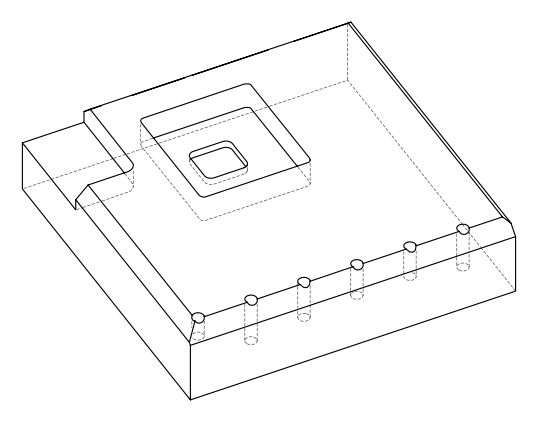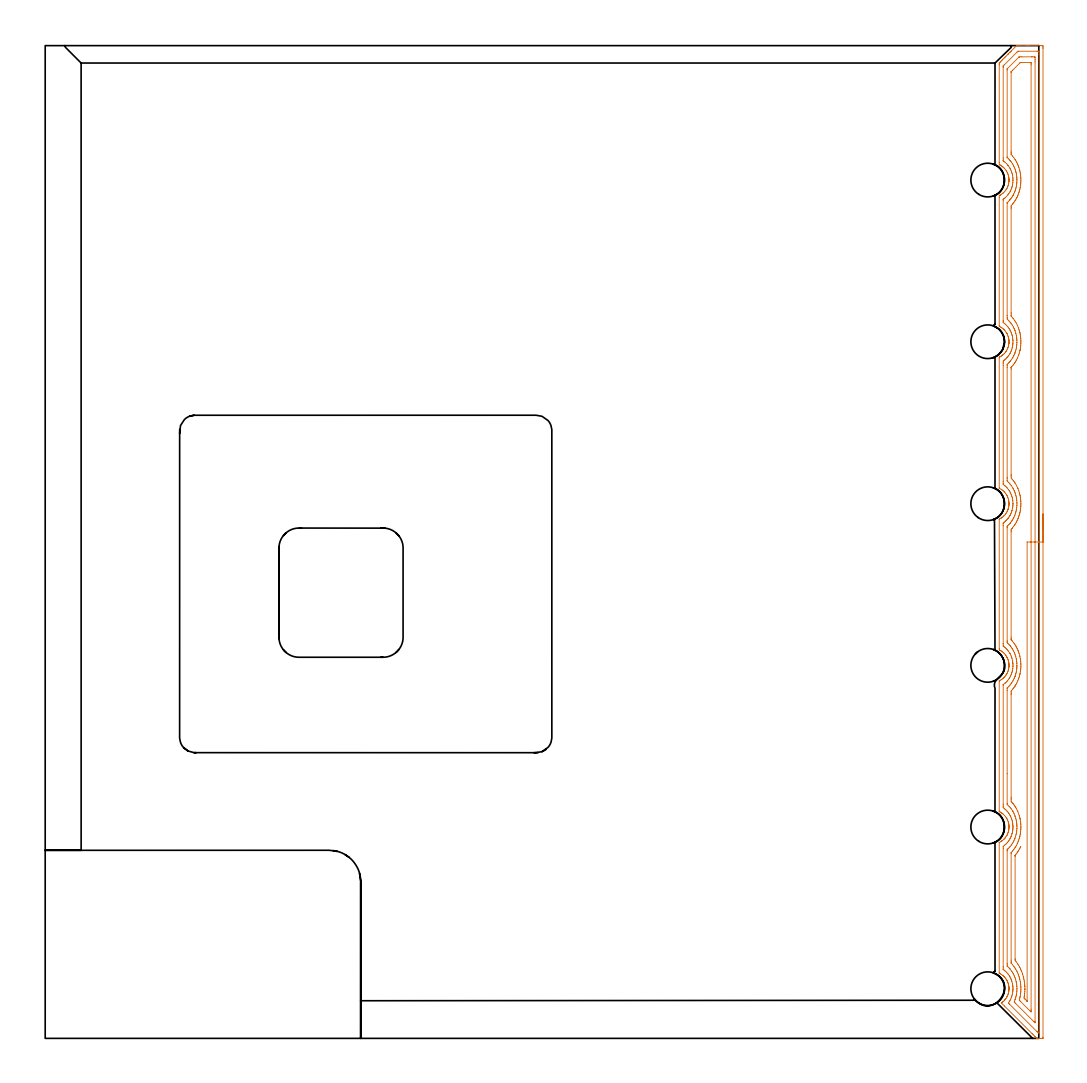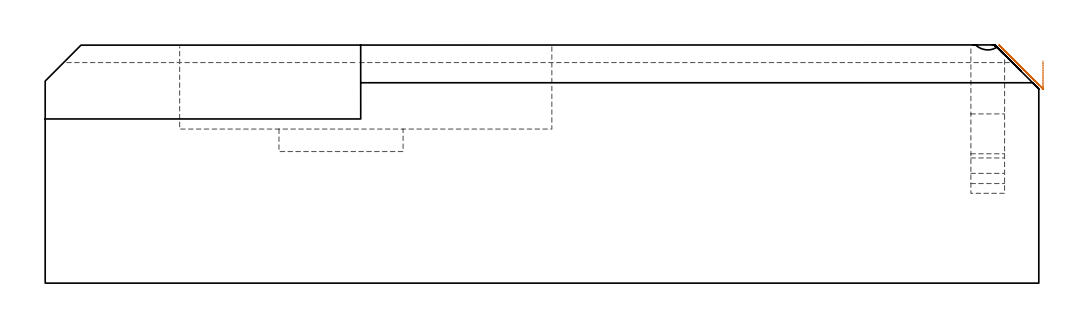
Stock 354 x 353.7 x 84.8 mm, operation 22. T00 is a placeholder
(PLAN: 25 operations, 16 tool changes, 114.2 min)
(1 SPOT_DRILL | STEP1POCKET | NXT0321_9005460120000 | 0.03 min | 0 mm3)
(2 SPOT_DRILL_1 | STEP1POCKET_1 | NXT0321_9005460120000 | 0.03 min | 1 mm3)
(3 SPOT_DRILL_2 | STEP1POCKET_2 | NXT0321_9005460120000 | 0.03 min | 1 mm3)
(4 SPOT_DRILL_3 | STEP1POCKET_3 | NXT0321_9005460120000 | 0.03 min | 1 mm3)
(5 SPOT_DRILL_4 | STEP1POCKET_4 | NXT0321_9005460120000 | 0.03 min | 2 mm3)
(6 SPOT_DRILL_5 | STEP1POCKET_5 | NXT0321_9005460120000 | 0.03 min | 1 mm3)
(7 DRILL_BLIND_HOLE_INTO_CENTER | STEP1POCKET | UGT0301_198 | 0.21 min | 2326 mm3)
(8 DRILL_TO_ENLARGE_BLIND_HOLE | STEP1POCKET | UGT0301_373 | 0.21 min | 3234 mm3)
(9 DRILL_BLIND_HOLE_INTO_CENTER_1 | STEP1POCKET_1 | UGT0301_198 | 0.11 min | 1115 mm3)
(10 DRILL_TO_ENLARGE_BLIND_HOLE_1 | STEP1POCKET_1 | UGT0301_373 | 0.11 min | 1648 mm3)
(11 DRILL_BLIND_HOLE_INTO_CENTER_2 | STEP1POCKET_2 | UGT0301_198 | 0.22 min | 2495 mm3)
(12 DRILL_TO_ENLARGE_BLIND_HOLE_2 | STEP1POCKET_2 | UGT0301_373 | 0.22 min | 3459 mm3)
(13 DRILL_BLIND_HOLE_INTO_CENTER_3 | STEP1POCKET_3 | UGT0301_198 | 0.19 min | 2150 mm3)
(14 DRILL_TO_ENLARGE_BLIND_HOLE_3 | STEP1POCKET_3 | UGT0301_373 | 0.19 min | 3003 mm3)
(15 DRILL_BLIND_HOLE_INTO_CENTER_4 | STEP1POCKET_4 | UGT0301_198 | 0.17 min | 1881 mm3)
(16 DRILL_TO_ENLARGE_BLIND_HOLE_4 | STEP1POCKET_4 | UGT0301_373 | 0.17 min | 2653 mm3)
(17 DRILL_BLIND_HOLE_INTO_CENTER_5 | STEP1POCKET_5 | UGT0301_198 | 0.16 min | 1807 mm3)
(18 DRILL_TO_ENLARGE_BLIND_HOLE_5 | STEP1POCKET_5 | UGT0301_373 | 0.16 min | 2556 mm3)
(19 AREA_MILL | FG_CHAMFER_SURFACE | UGT0205_001 | 9.59 min | 22291 mm3)
(20 AREA_MILL_1 | FG_CHAMFER_SURFACE_1 | UGT0205_001 | 11.65 min | 24037 mm3)
(21 AREA_MILL_2 | FG_CHAMFER_SURFACE_2 | UGT0205_001 | 8.13 min | 6490 mm3)
(22 AREA_MILL_3 | FG_CHAMFER_SURFACE_3 | UGT0205_001 | 17.23 min | 41690 mm3)
(23 MILL_CORNER_NOTCH_RECTANGULAR | CORNER_NOTCH_RECTANGULAR | UGT0201_136 | Follow Part, ap 5, ae 75% | 8.29 min | 196188 mm3)
(24 MILL_RECTANGULAR_POCKET | POCKET_RECTANGULAR_STRAIGHT | NXT0201_013 | Follow Part, ap 2.5, ae 75% | 55.67 min | 475863 mm3)
(25 MILL_RECTANGULAR_POCKET_1 | POCKET_RECTANGULAR_STRAIGHT_1 | UGT0201_132 | Follow Part, ap 3.5, ae 75% | 1.37 min | 15899 mm3)
(TOOL NXT0321_9005460120000 | NC Spot Drill, 142deg, 12mm, Carbide, Uncoated | D12 PA142 FL30 Z2)
(TOOL UGT0301_198 | Twist Drill 7.9 mm | D7.9 PA118 FL73 Z2)
(TOOL UGT0301_373 | Twist Drill Flat Bottom 12 mm | D12 PA180 FL101 Z2)
(TOOL UGT0205_001 | Chamfer Mill 20 x 3 x 45 deg. | D20 FL50 Z2)
(TOOL UGT0201_136 | Carbide End Mill 20.0 | D20 FL30 Z4)
(TOOL NXT0201_013 | ENDMILL 10mm | D10 FL30 Z4)
(TOOL UGT0201_132 | Carbide End Mill 14.0 | D14 FL30 Z4)
(OP 22 AREA_MILL_3, part 1 of 2)
G17 G21 G94 G90
T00 M6
G54
G17 G0 G90 X355.5 Y186.85 S1061 M3
G43 Z94.8 H0
Z79.2
G94 G1 Y186.812 Z78.328 F250.
Y186.698 Z77.464
Y186.509 Z76.612
Y186.247 Z75.78
Y185.913 Z74.974
Y185.51 Z74.2
Y185.042 Z73.464
Y184.51 Z72.772
Y183.921 Z72.129
Y183.278 Z71.54
Y182.586 Z71.008
Y181.85 Z70.54
Y181.076 Z70.137
Y180.27 Z69.803
Y179.438 Z69.541
Y178.586 Z69.352
Y177.722 Z69.238
Y176.85 Z69.2
Y0.42
X355.496 Y0.158 Z69.204
X355.491 Y0.003 Z69.205
X355.447 Y0.001 Z69.249
X355.138 Y0. Z69.558
X354.517 Z70.182
X353.5 Z71.2
X353.402 Z71.298
X353.297 Y0.002 Z71.4
X352.833 Y0.467 Z71.867
X352.695 Y0.605 Z72.004
X352.513 Y0.785 Z72.183
X352.006 Y1.294 Z72.694
X351.638 Y1.66 Z73.059
X341.751 Y11.549 Z82.949
X340.684 Y12.615 Z84.012
X340.712 Y12.645 Z83.987
X340.752 Y12.674 Z83.947
X340.922 Y12.797 Z83.775
X341.07 Y12.909 Z83.626
X341.137 Y12.963 Z83.559
X341.207 Y13.02 Z83.489
X341.299 Y13.098 Z83.399
X341.338 Y13.132 Z83.359
X341.429 Y13.216 Z83.267
X341.459 Y13.244 Z83.237
X341.747 Y13.533 Z82.95
X341.84 Y13.639 Z82.86
X341.887 Y13.693 Z82.813
X342.003 Y13.828 Z82.693
X342.012 Y13.839 Z82.684
X342.13 Y13.99 Z82.566
X342.247 Y14.138 Z82.452
X342.45 Y14.442 Z82.25
X342.568 Y14.638 Z82.131
X342.638 Y14.754 Z82.061
X342.702 Y14.883 Z81.995
X342.779 Y15.032 Z81.92
X342.968 Y15.476 Z81.731
X343.071 Y15.775 Z81.624
X343.118 Y15.906 Z81.579
X343.126 Y15.926 Z81.572
X343.242 Y16.371 Z81.455
X343.261 Y16.473 Z81.437
X343.295 Y16.667 Z81.398
X343.324 Y16.82 Z81.372
X343.362 Y17.16 Z81.334
X343.372 Y17.266 Z81.32
X343.374 Y17.319 Z81.315
X343.387 Y17.525 Z81.308
X343.389 Y17.56 Z81.305
Y17.564
X343.388 Y17.566 Z81.303
X343.398 Y17.695 Z81.302
Y17.714 Z81.301
X343.39 Y17.938 Z81.305
X343.384 Y18.013 Z81.308
X343.378 Y18.093 Z81.313
X343.375 Y18.162 Z81.32
X343.364 Y18.255 Z81.333
X343.339 Y18.452 Z81.356
X343.32 Y18.608 Z81.376
X343.236 Y19.057 Z81.461
X343.179 Y19.273 Z81.52
X343.159 Y19.345 Z81.538
X343.124 Y19.478 Z81.575
X343.118 Y19.502 Z81.581
X343.014 Y19.791 Z81.684
X342.957 Y19.952 Z81.742
X342.887 Y20.113 Z81.81
X342.833 Y20.237 Z81.862
X342.766 Y20.396 Z81.932
X342.706 Y20.514 Z81.994
X342.638 Y20.646 Z82.061
X342.44 Y20.973 Z82.259
X342.335 Y21.129 Z82.364
X342.228 Y21.29 Z82.472
X341.995 Y21.585 Z82.705
X341.873 Y21.724 Z82.825
X341.748 Y21.869 Z82.951
X341.649 Y21.971 Z83.051
X341.592 Y22.03 Z83.108
X341.431 Y22.184 Z83.269
X341.341 Y22.26 Z83.359
X341.148 Y22.423 Z83.551
X340.857 Y22.647 Z83.842
X340.699 Y22.751 Z83.997
X340.52 Y22.871 Z84.177
X340.176 Y23.078 Z84.521
X340.096 Y23.119 Z84.602
X339.964 Y23.188 Z84.73
X339.903 Y23.225 Z84.789
X339.9 Y23.36 Z84.8
Y69.764
X339.904 Y69.778 Z84.795
X339.906 Y69.783 Z84.792
X340.42 Y70.07 Z84.28
X340.638 Y70.21 Z84.061
X340.699 Y70.25 Z83.998
X340.754 Y70.285 Z83.944
X340.857 Y70.351 Z83.842
X341.011 Y70.461 Z83.688
X341.386 Y70.787 Z83.31
X341.575 Y70.969 Z83.12
X341.715 Y71.103 Z82.983
X341.747 Y71.134 Z82.951
X341.883 Y71.285 Z82.815
X341.945 Y71.355 Z82.752
X342.012 Y71.444 Z82.684
X342.277 Y71.794 Z82.421
X342.578 Y72.249 Z82.12
X342.637 Y72.353 Z82.06
X342.68 Y72.441 Z82.017
X342.828 Y72.744 Z81.871
X342.996 Y73.143 Z81.702
X343.058 Y73.334 Z81.637
X343.144 Y73.588 Z81.553
X343.169 Y73.685 Z81.529
X343.191 Y73.78 Z81.503
X343.256 Y74.037 Z81.439
X343.268 Y74.11 Z81.426
X343.336 Y74.494 Z81.363
X343.352 Y74.672 Z81.341
X343.382 Y74.931 Z81.316
X343.392 Y75.193 Z81.301
X343.395 Y75.237 Z81.299
X343.397 Y75.267 Z81.298
X343.387 Y75.602 Z81.31
X343.385 Y75.631 Z81.313
X343.369 Y75.825 Z81.326
X343.351 Y75.953 Z81.341
X343.316 Y76.231 Z81.38
X343.31 Y76.274 Z81.386
X343.273 Y76.457 Z81.422
X343.222 Y76.719 Z81.476
X343.096 Y77.169 Z81.604
X342.936 Y77.613 Z81.762
X342.887 Y77.723 Z81.81
X342.855 Y77.796 Z81.842
X342.795 Y77.933 Z81.904
X342.789 Y77.946 Z81.911
X342.638 Y78.245 Z82.061
X342.595 Y78.316 Z82.103
X342.482 Y78.507 Z82.218
X342.162 Y78.964 Z82.537
X342.088 Y79.056 Z82.611
X341.812 Y79.401 Z82.887
X341.747 Y79.47 Z82.951
X341.473 Y79.729 Z83.226
X341.316 Y79.877 Z83.383
X341.153 Y80.01 Z83.546
X340.857 Y80.251 Z83.842
X340.797 Y80.296 Z83.902
X340.387 Y80.549 Z84.311
X340.262 Y80.618 Z84.433
X340.046 Y80.739 Z84.651
X339.965 Y80.784 Z84.73
X339.944 Y80.796 Z84.75
X339.904 Y80.825 Z84.789
X339.9 Y80.919 Z84.8
Y127.323
X339.905 Y127.375 Z84.792
X339.948 Y127.406 Z84.75
X340.45 Y127.679 Z84.249
X340.699 Y127.849 Z83.999
X340.857 Y127.956 Z83.841
X341.137 Y128.176 Z83.562
X341.234 Y128.252 Z83.465
X341.429 Y128.426 Z83.269
X341.594 Y128.573 Z83.104
X341.747 Y128.732 Z82.951
X342.051 Y129.091 Z82.647
X342.304 Y129.431 Z82.392
X342.33 Y129.467 Z82.365
X342.637 Y129.96 Z82.06
X342.657 Y130. Z82.04
X342.837 Y130.361 Z81.862
X343.017 Y130.805 Z81.682
X343.045 Y130.892 Z81.653
X343.164 Y131.255 Z81.535
X343.197 Y131.395 Z81.502
X343.269 Y131.7 Z81.427
X343.342 Y132.149 Z81.354
X343.358 Y132.35 Z81.331
X343.361 Y132.409 Z81.324
X343.382 Y132.596 Z81.313
Y132.627 Z81.312
Y132.677 Z81.31
X343.384 Y132.806 Z81.309
Y132.891 Z81.304
X343.385 Y132.954 Z81.307
X343.387 Y133.043
X343.384 Y133.08 Z81.308
X343.378 Y133.212 Z81.319
X343.359 Y133.49 Z81.335
X343.348 Y133.569 Z81.344
X343.325 Y133.747 Z81.368
X343.301 Y133.937 Z81.394
X343.206 Y134.386 Z81.494
X343.173 Y134.498 Z81.526
X343.075 Y134.831 Z81.622
X343.045 Y134.908 Z81.651
X342.905 Y135.281 Z81.794
X342.701 Y135.725 Z81.996
X342.661 Y135.8 Z82.036
X342.637 Y135.846 Z82.06
X342.392 Y136.239 Z82.305
X342.23 Y136.471 Z82.469
X342.125 Y136.619 Z82.573
X341.747 Y137.065 Z82.95
X341.521 Y137.296 Z83.176
X341.287 Y137.513 Z83.411
X340.857 Y137.842 Z83.842
X340.821 Y137.866 Z83.878
X340.699 Y137.945 Z83.996
X340.569 Y138.031 Z84.13
X340.419 Y138.13 Z84.28
X339.967 Y138.384 Z84.733
X339.93 Y138.403 Z84.769
X339.907 Y138.424 Z84.793
X339.9 Y138.924 Z84.8
Y184.882
X339.903 Y184.975 Z84.789
X339.944 Y185.004 Z84.75
X339.964 Y185.016 Z84.73
X340.046 Y185.061 Z84.651
X340.262 Y185.183 Z84.433
X340.419 Y185.27 Z84.28
X340.468 Y185.302 Z84.232
X340.508 Y185.328 Z84.192
X340.699 Y185.454 Z83.996
X340.857 Y185.556 Z83.842
X340.879 Y185.571 Z83.821
X341.17 Y185.79 Z83.53
X341.465 Y186.054 Z83.234
X341.575 Y186.163 Z83.124
X341.748 Y186.335 Z82.951
X342.051 Y186.684 Z82.648
X342.111 Y186.767 Z82.589
X342.357 Y187.111 Z82.341
X342.637 Y187.552 Z82.061
X342.763 Y187.815 Z81.936
X342.852 Y188.005 Z81.844
X342.86 Y188.022 Z81.836
X342.887 Y188.086 Z81.811
X342.948 Y188.236 Z81.751
X343.043 Y188.472 Z81.655
X343.081 Y188.6 Z81.615
X343.106 Y188.681 Z81.59
X343.174 Y188.897 Z81.525
X343.18 Y188.917 Z81.519
X343.277 Y189.343 Z81.419
X343.282 Y189.366 Z81.413
X343.35 Y189.812 Z81.344
X343.363 Y189.978 Z81.332
X343.373 Y190.135 Z81.315
X343.382 Y190.252 Z81.307
X343.383 Y190.26
Y190.401
X343.384 Y190.464 Z81.306
X343.383 Y190.506 Z81.304
X343.384 Y190.574 Z81.307
Y190.575 Z81.308
Y190.682
X343.385 Y190.708 Z81.309
X343.38 Y190.789 Z81.316
X343.355 Y191.114 Z81.336
X343.352 Y191.154 Z81.34
X343.287 Y191.603 Z81.408
X343.189 Y192.048 Z81.509
X343.051 Y192.498 Z81.646
X342.896 Y192.899 Z81.804
X342.879 Y192.942 Z81.82
X342.678 Y193.359 Z82.019
X342.637 Y193.445 Z82.06
X342.522 Y193.643 Z82.176
X342.401 Y193.836 Z82.297
X342.085 Y194.262 Z82.611
X341.746 Y194.67 Z82.95
X341.689 Y194.731 Z83.008
X341.285 Y195.104 Z83.412
X340.857 Y195.45 Z83.842
X340.788 Y195.5 Z83.911
X340.732 Y195.54 Z83.967
X340.603 Y195.624 Z84.096
X339.907 Y196.016 Z84.792
X339.904 Y196.022 Z84.795
X339.9 Y196.036 Z84.8
Y242.44
X339.904 Y242.675 Z84.789
X339.964 Y242.714 Z84.731
X340.019 Y242.746 Z84.678
X340.251 Y242.873 Z84.449
X340.496 Y243.008 Z84.204
X340.699 Y243.148 Z83.998
X340.812 Y243.225 Z83.887
X340.858 Y243.256 Z83.842
X340.955 Y243.332 Z83.745
X341.137 Y243.478 Z83.559
X341.249 Y243.566 Z83.449
X341.623 Y243.902 Z83.075
X341.748 Y244.031 Z82.951
X342.06 Y244.405 Z82.636
X342.285 Y244.708 Z82.411
X342.35 Y244.796 Z82.345
X342.638 Y245.26 Z82.061
X342.85 Y245.69 Z81.849
X342.892 Y245.794 Z81.808
X342.976 Y246.01 Z81.718
X343.027 Y246.133 Z81.669
X343.171 Y246.584 Z81.527
X343.276 Y247.029 Z81.423
X343.348 Y247.478 Z81.351
X343.351 Y247.508 Z81.349
X343.36 Y247.642 Z81.336
X343.362 Y247.687 Z81.33
X343.369 Y247.794 Z81.318
X343.382 Y247.925 Z81.311
Y248.18 Z81.305
X343.383 Y248.249
X343.386 Y248.372 Z81.308
X343.363 Y248.687 Z81.325
X343.357 Y248.812 Z81.337
X343.356 Y248.82 Z81.338
X343.348 Y248.888 Z81.349
X343.297 Y249.266 Z81.402
X343.226 Y249.579 Z81.469
X343.215 Y249.636 Z81.483
X343.198 Y249.715 Z81.501
X343.179 Y249.779 Z81.52
X343.166 Y249.822 Z81.533
X343.103 Y250.025 Z81.589
X343.064 Y250.16 Z81.631
X342.891 Y250.611 Z81.806
X342.772 Y250.871 Z81.928
X342.687 Y251.054 Z82.012
X342.638 Y251.147 Z82.061
X342.382 Y251.554 Z82.316
X342.104 Y251.948 Z82.596
X341.84 Y252.256 Z82.858
X341.748 Y252.365 Z82.951
X341.575 Y252.54 Z83.124
X341.505 Y252.611 Z83.194
X341.252 Y252.842 Z83.447
X341.137 Y252.93 Z83.561
X340.857 Y253.143 Z83.841
X340.699 Y253.246 Z83.997
X340.419 Y253.43 Z84.28
X339.966 Y253.684 Z84.731
X339.905 Y253.725 Z84.791
X339.9 Y254.041 Z84.8
Y299.552
X339.904 Y300.275 Z84.789
X339.965 Y300.313 Z84.731
X340.062 Y300.37 Z84.637
X340.196 Y300.445 Z84.503
X340.262 Y300.482 Z84.435
X340.308 Y300.508 Z84.39
X340.419 Y300.57 Z84.28
X340.858 Y300.856 Z83.842
X341.205 Y301.119 Z83.494
X341.287 Y301.193 Z83.413
X341.482 Y301.369 Z83.217
X341.748 Y301.635 Z82.952
X342.074 Y302.013 Z82.626
X342.367 Y302.426 Z82.33
X342.638 Y302.853 Z82.061
X342.667 Y302.907 Z82.032
X342.874 Y303.35 Z81.825
X342.887 Y303.385 Z81.811
X342.959 Y303.568 Z81.737
X343.053 Y303.801 Z81.646
X343.117 Y304.014 Z81.581
X343.188 Y304.246 Z81.511
X343.202 Y304.307 Z81.498
X343.235 Y304.461 Z81.461
X343.289 Y304.695 Z81.41
X343.352 Y305.141 Z81.341
X343.357 Y305.234 Z81.332
X343.371 Y305.413 Z81.319
X343.376 Y305.475 Z81.316
X343.385 Y305.589 Z81.31
Y305.686
X343.383 Y305.799 Z81.304
X343.384 Y305.918 Z81.309
Y306.032
Y306.037 Z81.31
X343.38 Y306.085 Z81.314
X343.375 Y306.145 Z81.317
X343.355 Y306.465 Z81.345
X343.353 Y306.483 Z81.346
X343.316 Y306.717 Z81.382
X343.284 Y306.932 Z81.416
X343.236 Y307.138 Z81.461
X343.203 Y307.288 Z81.497
X343.182 Y307.377 Z81.517
X343.042 Y307.828 Z81.657
X342.961 Y308.03 Z81.735
X342.887 Y308.218 Z81.811
X342.867 Y308.271 Z81.832
X342.638 Y308.745 Z82.061
X342.513 Y308.958 Z82.185
X342.381 Y309.165 Z82.317
X342.076 Y309.576 Z82.623
X341.748 Y309.97 Z82.952
X341.662 Y310.059 Z83.038
X341.319 Y310.373 Z83.381
X341.271 Y310.417 Z83.429
X341.094 Y310.559 Z83.605
X340.858 Y310.749 Z83.842
X340.71 Y310.855 Z83.99
X340.558 Y310.953 Z84.142
X340.306 Y311.094 Z84.393
X340.262 Y311.118 Z84.435
X340.199 Y311.154 Z84.5
X340.061 Y311.23 Z84.637
X339.965 Y311.283 Z84.73
X339.904 Y311.324 Z84.789
X339.9 Y312.045 Z84.8
Y346.849
X339.901 Y347.495 Z84.786
X340.055 Y347.655 Z84.644
X340.141 Y347.741 Z84.558
X340.262 Y347.864 Z84.434
X340.598 Y348.198 Z84.102
X340.814 Y348.414 Z83.886
X341.033 Y348.634 Z83.665
X341.137 Y348.739 Z83.559
X341.575 Y349.175 Z83.125
X342.012 Y349.614 Z82.684
X342.251 Y349.851 Z82.449
X342.887 Y350.489 Z81.809
X343.078 Y350.678 Z81.622
X343.116 Y350.716 Z81.584
X343.762 Y351.364 Z80.935
X343.812 Y351.413 Z80.887
X344.008 Y351.608 Z80.691
X344.054 Y351.655 Z80.643
X344.098 Y351.699 Z80.601
X344.305 Y351.906 Z80.394
X345.793 Y353.393 Z78.907
X345.95 Y353.551 Z78.747
X346.091 Y353.69 Z78.607
X346.103 Y353.699 Z78.595
X346.416 Y353.7 Z78.284
X347.262 Z77.432
X349.323 Z75.374
X349.888 Z74.807
X350.48 Z74.215
X354.856 Z69.842
X355.138 Y353.696 Z69.559
X355.493 Y353.69 Z69.205
X355.496 Y353.461 Z69.202
X355.499 Y353.096 Z69.201
X355.5 Y352.726 Z69.2
Y176.85
X354.086 Z70.614
Y2.389
X354.084 Y2.034 Z70.616
X354.082 Y2.013 Z70.618
X354.08 Y2.01 Z70.62
X354.066 Y2.006 Z70.634
X353.999 Y2.003 Z70.701
X353.897 Y2.005 Z70.803
X353.76 Y2.01 Z70.94
X353.388 Y2.363 Z71.312
X353.361 Y2.389 Z71.339
X343.545 Y12.205 Z81.155
X343.319 Y12.437 Z81.381
X343.17 Y12.591 Z81.53
X343.194 Y12.638 Z81.506
X343.251 Y12.727 Z81.449
X343.493 Y13.098 Z81.207
X343.559 Y13.202 Z81.141
X343.597 Y13.266 Z81.103
X343.762 Y13.556 Z80.938
X343.908 Y13.842 Z80.792
X343.979 Y13.99 Z80.721
X344.178 Y14.459 Z80.522
X344.332 Y14.883 Z80.368
X344.448 Y15.239 Z80.252
X344.579 Y15.715 Z80.121
X344.587 Y15.749 Z80.113
X344.593 Y15.775 Z80.107
X344.597 Y15.796 Z80.103
X344.637 Y16.007 Z80.063
X344.725 Y16.578 Z79.975
X344.737 Y16.667 Z79.963
X344.774 Y17.041 Z79.926
X344.795 Y17.398 Z79.905
X344.802 Y17.56 Z79.898
X344.801 Y17.918 Z79.899
X344.782 Y18.305 Z79.918
X344.769 Y18.452 Z79.931
X344.721 Y18.85 Z79.979
X344.649 Y19.333 Z80.051
X344.647 Y19.345 Z80.053
X344.637 Y19.394 Z80.063
X344.426 Y20.237 Z80.274
X344.321 Y20.56 Z80.379
X344.194 Y20.901 Z80.506
X344.1 Y21.129 Z80.6
X343.996 Y21.368 Z80.704
X343.762 Y21.844 Z80.938
X343.663 Y22.022 Z81.037
X343.509 Y22.279 Z81.191
X343.18 Y22.755 Z81.52
X343.059 Y22.914 Z81.641
X342.887 Y23.124 Z81.813
X342.573 Y23.482 Z82.127
X342.246 Y23.806 Z82.454
X342.012 Y24.011 Z82.688
X341.638 Y24.312 Z83.062
X341.406 Y24.494 Z83.294
X341.339 Y24.548 Z83.361
X341.321 Y24.572 Z83.379
X341.319 Y24.598 Z83.381
X341.317 Y24.699 Z83.383
X341.314 Y25.41 Z83.386
Y25.591
X341.315 Y67.533 Z83.385
X341.319 Y68.24 Z83.381
X341.321 Y68.426 Z83.379
X341.71 Y68.733 Z82.99
X342.012 Y68.991 Z82.688
X342.183 Y69.144 Z82.517
X342.369 Y69.318 Z82.331
X342.629 Y69.581 Z82.071
X342.887 Y69.875 Z81.813
X343.141 Y70.21 Z81.559
X343.401 Y70.579 Z81.299
X343.749 Y71.116 Z80.951
X343.762 Y71.141 Z80.938
X344.034 Y71.718 Z80.666
X344.151 Y71.995 Z80.549
X344.289 Y72.351 Z80.411
X344.464 Y72.887 Z80.236
X344.487 Y72.964 Z80.213
X344.503 Y73.025 Z80.197
X344.637 Y73.598 Z80.063
X344.664 Y73.752 Z80.036
X344.669 Y73.78 Z80.031
X344.726 Y74.179 Z79.974
X344.766 Y74.541 Z79.934
X344.778 Y74.672 Z79.922
X344.798 Y75.033 Z79.902
X344.804 Y75.394 Z79.896
X344.799 Y75.565 Z79.901
X344.779 Y75.934 Z79.921
X344.736 Y76.356 Z79.964
X344.722 Y76.457 Z79.978
X344.637 Y76.991 Z80.063
X344.571 Y77.316 Z80.129
X344.564 Y77.349 Z80.136
X344.537 Y77.451 Z80.163
X344.402 Y77.908 Z80.298
X344.289 Y78.242 Z80.411
X344.061 Y78.829 Z80.639
X343.919 Y79.134 Z80.781
X343.762 Y79.444 Z80.938
X343.548 Y79.807 Z81.152
X343.4 Y80.027 Z81.3
X343.187 Y80.33 Z81.513
X342.887 Y80.718 Z81.813
X342.723 Y80.919 Z81.977
X342.558 Y81.098 Z82.142
X342.368 Y81.277 Z82.332
X342.012 Y81.607 Z82.688
X341.77 Y81.811 Z82.93
X341.321 Y82.173 Z83.379
X341.316 Y82.521 Z83.384
X341.315 Y82.704 Z83.385
X341.314 Y83.415 Z83.386
X341.315 Y125.894 Z83.385
X341.316 Y125.983 Z83.384
X341.32 Y126.026 Z83.38
X341.323 Y126.042 Z83.377
X341.334 Y126.053 Z83.366
X341.431 Y126.13 Z83.269
X341.825 Y126.43 Z82.875
X341.929 Y126.515 Z82.771
X342.012 Y126.587 Z82.688
X342.394 Y126.934 Z82.306
X342.757 Y127.323 Z81.943
X342.818 Y127.393 Z81.882
X342.887 Y127.479 Z81.813
X343.204 Y127.893 Z81.496
X343.428 Y128.215 Z81.272
X343.558 Y128.423 Z81.142
X343.762 Y128.76 Z80.938
X343.879 Y128.989 Z80.821
X343.935 Y129.108 Z80.765
X344.152 Y129.602 Z80.548
X344.305 Y130. Z80.395
X344.353 Y130.145 Z80.347
X344.451 Y130.45 Z80.249
X344.56 Y130.853 Z80.14
X344.57 Y130.892 Z80.13
X344.637 Y131.194 Z80.063
X344.718 Y131.703 Z79.982
X344.728 Y131.785 Z79.972
X344.791 Y132.52 Z79.909
X344.794 Y132.677 Z79.906
X344.797 Y133.038 Z79.903
X344.781 Y133.423 Z79.919
X344.77 Y133.569 Z79.93
X344.731 Y133.962 Z79.969
X344.673 Y134.426 Z80.027
X344.666 Y134.462 Z80.034
X344.637 Y134.601 Z80.063
X344.446 Y135.354 Z80.254
X344.365 Y135.632 Z80.335
X344.136 Y136.247 Z80.564
X343.762 Y137.053 Z80.938
X343.727 Y137.121 Z80.973
X343.717 Y137.139 Z80.983
X343.639 Y137.265 Z81.061
X343.118 Y138.031 Z81.582
X342.887 Y138.313 Z81.813
X342.61 Y138.638 Z82.09
X342.332 Y138.924 Z82.368
X342.012 Y139.22 Z82.688
X341.683 Y139.476 Z83.017
X341.358 Y139.726 Z83.342
X341.327 Y139.75 Z83.373
X341.321 Y139.771 Z83.379
X341.319 Y139.816 Z83.381
X341.315 Y140.527 Z83.385
X341.314 Y140.709 Z83.386
Y182.65
X341.316 Y183.36 Z83.384
X341.319 Y183.543 Z83.381
X341.321 Y183.626 Z83.379
X341.395 Y183.692 Z83.305
X341.524 Y183.793 Z83.176
X341.66 Y183.902 Z83.04
X342.012 Y184.188 Z82.688
X342.143 Y184.301 Z82.557
X342.289 Y184.435 Z82.411
X342.589 Y184.739 Z82.111
X342.887 Y185.077 Z81.813
X342.999 Y185.213 Z81.701
X343.087 Y185.328 Z81.613
X343.37 Y185.728 Z81.33
X343.692 Y186.22 Z81.008
X343.709 Y186.247 Z80.991
X343.719 Y186.264 Z80.981
X343.762 Y186.346 Z80.938
X344.007 Y186.863 Z80.693
X344.115 Y187.112 Z80.585
X344.268 Y187.489 Z80.432
X344.44 Y188.005 Z80.26
X344.46 Y188.065 Z80.24
X344.474 Y188.115 Z80.226
X344.486 Y188.159 Z80.214
X344.637 Y188.787 Z80.063
X344.655 Y188.879 Z80.045
X344.658 Y188.897 Z80.042
X344.758 Y189.667 Z79.942
X344.768 Y189.79 Z79.932
X344.793 Y190.153 Z79.907
X344.797 Y190.519 Z79.903
X344.795 Y190.682 Z79.905
X344.747 Y191.463 Z79.953
X344.732 Y191.574 Z79.968
X344.637 Y192.2 Z80.063
X344.58 Y192.467 Z80.12
X344.572 Y192.5 Z80.128
X344.561 Y192.544 Z80.139
X344.429 Y193.012 Z80.271
X344.321 Y193.359 Z80.379
X344.119 Y193.888 Z80.581
X343.952 Y194.251 Z80.748
X343.762 Y194.644 Z80.938
X343.463 Y195.144 Z81.237
X343.221 Y195.482 Z81.479
X342.887 Y195.917 Z81.813
X342.791 Y196.036 Z81.909
X342.617 Y196.235 Z82.083
X342.413 Y196.441 Z82.287
X342.012 Y196.81 Z82.688
X341.876 Y196.929 Z82.824
X341.65 Y197.113 Z83.05
X341.321 Y197.379 Z83.379
X341.319 Y197.463 Z83.381
X341.315 Y197.639 Z83.385
Y197.821
X341.314 Y198.533 Z83.386
Y239.763
X341.316 Y240.473 Z83.384
X341.319 Y240.655 Z83.381
X341.333 Y241.348 Z83.367
X341.592 Y241.548 Z83.108
X341.826 Y241.737 Z82.874
X342.012 Y241.892 Z82.688
X342.3 Y242.151 Z82.4
X342.594 Y242.44 Z82.106
X342.732 Y242.598 Z81.968
X342.887 Y242.783 Z81.813
X343.126 Y243.089 Z81.574
X343.307 Y243.332 Z81.393
X343.489 Y243.611 Z81.211
X343.762 Y244.058 Z80.938
X343.82 Y244.166 Z80.88
X343.849 Y244.225 Z80.851
X344.1 Y244.773 Z80.6
X344.239 Y245.117 Z80.461
X344.303 Y245.288 Z80.397
X344.345 Y245.416 Z80.355
X344.524 Y246.01 Z80.176
X344.538 Y246.06 Z80.162
X344.548 Y246.101 Z80.152
X344.637 Y246.494 Z80.063
X344.695 Y246.843 Z80.005
X344.703 Y246.902 Z79.997
X344.749 Y247.289 Z79.951
X344.78 Y247.649 Z79.92
X344.79 Y247.794 Z79.91
X344.792 Y248.529 Z79.908
X344.782 Y248.687 Z79.918
X344.756 Y249.068 Z79.944
X344.702 Y249.513 Z79.998
X344.692 Y249.579 Z80.008
X344.637 Y249.895 Z80.063
X344.5 Y250.472 Z80.2
X344.446 Y250.666 Z80.254
X344.317 Y251.073 Z80.383
X344.205 Y251.364 Z80.495
X344.077 Y251.685 Z80.623
X343.815 Y252.256 Z80.885
X343.797 Y252.292 Z80.903
X343.762 Y252.353 Z80.938
X343.459 Y252.838 Z81.241
X343.247 Y253.149 Z81.453
X343.096 Y253.359 Z81.604
X342.887 Y253.615 Z81.813
X342.511 Y254.041 Z82.189
X342.012 Y254.518 Z82.688
X341.482 Y254.933 Z83.218
X341.365 Y255.021 Z83.335
X341.327 Y255.051 Z83.373
X341.321 Y255.07 Z83.379
X341.319 Y255.112 Z83.381
X341.316 Y255.289 Z83.384
X341.314 Y255.645 Z83.386
Y255.826
X341.315 Y298.66 Z83.385
X341.316 Y298.838 Z83.384
X341.319 Y298.926 Z83.381
X341.321 Y298.943 Z83.379
X341.335 Y298.957 Z83.365
X341.37 Y298.987 Z83.33
X341.555 Y299.127 Z83.145
X342.012 Y299.48 Z82.688
X342.051 Y299.512 Z82.649
X342.096 Y299.553 Z82.604
X342.499 Y299.948 Z82.201
X342.887 Y300.372 Z81.813
X342.921 Y300.411 Z81.779
X342.948 Y300.445 Z81.752
X343.294 Y300.922 Z81.406
X343.575 Y301.337 Z81.125
X343.621 Y301.409 Z81.079
X343.648 Y301.454 Z81.052
X343.762 Y301.654 Z80.938
X343.949 Y302.04 Z80.751
X344.038 Y302.23 Z80.662
X344.215 Y302.661 Z80.485
X344.291 Y302.854 Z80.409
X344.381 Y303.122 Z80.319
X344.416 Y303.235 Z80.284
X344.512 Y303.572 Z80.188
X344.618 Y304.005 Z80.082
X344.622 Y304.022 Z80.078
X344.637 Y304.092 Z80.063
X344.742 Y304.8 Z79.958
X344.753 Y304.907 Z79.947
X344.795 Y305.638 Z79.905
X344.797 Y305.799 Z79.903
X344.791 Y306.163 Z79.909
X344.765 Y306.561 Z79.935
X344.753 Y306.692 Z79.947
X344.637 Y307.509 Z80.063
X344.621 Y307.584 Z80.079
X344.616 Y307.605 Z80.084
X344.495 Y308.096 Z80.205
X344.378 Y308.476 Z80.322
X344.239 Y308.883 Z80.461
X344.041 Y309.369 Z80.659
X343.762 Y309.943 Z80.938
X343.648 Y310.145 Z81.052
X343.577 Y310.261 Z81.123
X343.167 Y310.868 Z81.533
X342.946 Y311.154 Z81.754
X342.919 Y311.186 Z81.781
X342.887 Y311.224 Z81.813
X342.505 Y311.653 Z82.195
X342.09 Y312.046 Z82.61
X342.012 Y312.113 Z82.688
X341.662 Y312.403 Z83.038
X341.469 Y312.552 Z83.231
X341.446 Y312.571 Z83.254
X341.367 Y312.637 Z83.333
X341.321 Y312.681 Z83.379
X341.319 Y312.703 Z83.381
X341.316 Y312.756 Z83.384
X341.315 Y312.938 Z83.385
X341.314 Y313.65 Z83.386
Y345.956
X341.316 Y346.312 Z83.384
X341.318 Y346.401 Z83.382
X341.321 Y346.442 Z83.379
X341.334 Y346.472 Z83.366
X341.419 Y346.561 Z83.281
X341.699 Y346.849 Z83.001
X346.276 Y351.425 Z78.424
X346.387 Y351.533 Z78.313
X346.522 Y351.66 Z78.178
X346.574 Y351.69 Z78.126
X346.634 Y351.693 Z78.066
X346.882 Y351.699 Z77.818
X353.388 Y351.7 Z71.312
X353.882 Y351.699 Z70.818
X354.031 Y351.695 Z70.669
X354.058 Y351.692 Z70.642
X354.079 Y351.687 Z70.621
X354.08 Y351.654 Z70.62
X354.084 Y351.493 Z70.616
X354.085 Y351.311 Z70.615
X354.086 Y350.599 Z70.614
Y176.85
X352.672 Z72.028
X352.671 Y5.959 Z72.029
X352.67 Y5.798 Z72.03
X352.667 Y5.635 Z72.033
X352.664 Y5.547 Z72.036
X352.604 Y5.602 Z72.096
X352.513 Y5.688 Z72.187
X352.378 Y5.821 Z72.322
X352.24 Y5.959 Z72.46
X345.751 Y12.449 Z78.949
X345.512 Y12.691 Z79.188
X345.313 Y12.898 Z79.387
X345.224 Y12.999 Z79.476
X345.512 Y13.74 Z79.188
X345.578 Y13.923 Z79.122
X345.601 Y13.99 Z79.099
X345.789 Y14.601 Z78.911
X345.862 Y14.883 Z78.838
X345.964 Y15.315 Z78.736
X346.044 Y15.775 Z78.656
X346.093 Y16.075 Z78.607
X346.164 Y16.667 Z78.536
X346.184 Y16.875 Z78.516
X346.216 Y17.56 Z78.484
Y17.735
X346.192 Y18.452 Z78.508
X346.175 Y18.669 Z78.525
X346.092 Y19.345 Z78.608
X346.034 Y19.705 Z78.666
X345.98 Y19.992 Z78.72
X345.923 Y20.237 Z78.777
X345.768 Y20.869 Z78.932
X345.692 Y21.129 Z79.008
X345.512 Y21.655 Z79.188
X345.369 Y22.022 Z79.331
X345.267 Y22.272 Z79.433
X344.958 Y22.914 Z79.742
X344.847 Y23.127 Z79.853
X344.637 Y23.48 Z80.063
X344.426 Y23.806 Z80.274
X343.819 Y24.641 Z80.881
X343.77 Y24.699 Z80.93
X343.762 Y24.707 Z80.938
X343.343 Y25.16 Z81.357
X342.906 Y25.591 Z81.794
X342.887 Y25.608 Z81.813
X342.764 Y25.717 Z81.936
X342.745 Y25.736 Z81.955
X342.736 Y25.746 Z81.964
X342.73 Y26.484 Z81.97
X342.729 Y26.645 Z81.971
Y66.803
X342.732 Y67.126 Z81.968
X342.735 Y67.218 Z81.965
X342.739 Y67.256 Z81.961
X342.748 Y67.266 Z81.952
X342.794 Y67.312 Z81.906
X342.957 Y67.462 Z81.743
X343.031 Y67.533 Z81.669
X343.399 Y67.903 Z81.301
X343.762 Y68.298 Z80.938
X343.821 Y68.366 Z80.879
X343.868 Y68.426 Z80.832
X344.197 Y68.875 Z80.503
X344.506 Y69.318 Z80.194
X344.559 Y69.398 Z80.141
X344.637 Y69.523 Z80.063
X344.891 Y69.951 Z79.809
X345.019 Y70.21 Z79.681
X345.181 Y70.548 Z79.519
X345.423 Y71.103 Z79.277
X345.449 Y71.167 Z79.251
X345.512 Y71.334 Z79.188
X345.676 Y71.828 Z79.024
X345.729 Y71.995 Z78.971
X345.87 Y72.523 Z78.83
X345.955 Y72.887 Z78.745
X346.028 Y73.254 Z78.672
X346.112 Y73.78 Z78.588
X346.14 Y74.032 Z78.56
X346.197 Y74.672 Z78.503
X346.207 Y74.856 Z78.493
X346.214 Y75.565 Z78.486
X346.208 Y75.748 Z78.492
X346.188 Y76.108 Z78.512
X346.153 Y76.457 Z78.547
X346.123 Y76.726 Z78.577
X346.024 Y77.349 Z78.676
X345.937 Y77.809 Z78.763
X345.831 Y78.242 Z78.869
X345.586 Y79.059 Z79.114
X345.56 Y79.134 Z79.14
X345.512 Y79.263 Z79.188
X345.294 Y79.805 Z79.406
X345.195 Y80.027 Z79.505
X344.888 Y80.663 Z79.812
X344.738 Y80.919 Z79.962
X344.637 Y81.083 Z80.063
X344.137 Y81.811 Z80.563
X343.762 Y82.29 Z80.938
X343.401 Y82.704 Z81.299
X342.887 Y83.199 Z81.813
X342.789 Y83.295 Z81.911
X342.742 Y83.343 Z81.958
X342.735 Y83.435 Z81.965
X342.732 Y83.596 Z81.968
X342.729 Y83.757 Z81.971
X342.728 Y94.305 Z81.972
X342.729 Y123.915 Z81.971
X342.731 Y124.646 Z81.969
X342.734 Y124.807 Z81.966
X342.735 Y124.849 Z81.965
X342.755 Y124.87 Z81.945
X342.799 Y124.915 Z81.901
X342.887 Y124.999 Z81.813
X343.164 Y125.256 Z81.537
X343.435 Y125.538 Z81.265
X343.591 Y125.712 Z81.109
X343.762 Y125.912 Z80.938
X343.99 Y126.198 Z80.71
X344.169 Y126.43 Z80.531
X344.364 Y126.709 Z80.336
X344.637 Y127.124 Z80.063
X344.713 Y127.246 Z79.987
X344.757 Y127.323 Z79.943
X345.024 Y127.821 Z79.676
X345.208 Y128.215 Z79.492
X345.302 Y128.43 Z79.398
X345.512 Y128.937 Z79.188
X345.559 Y129.06 Z79.141
X345.575 Y129.108 Z79.125
X345.772 Y129.735 Z78.928
X345.84 Y130. Z78.86
X345.948 Y130.448 Z78.752
X346.034 Y130.892 Z78.666
X346.085 Y131.201 Z78.615
X346.124 Y131.471 Z78.576
X346.155 Y131.785 Z78.545
X346.175 Y132.002 Z78.525
X346.198 Y132.325 Z78.502
X346.208 Y132.677 Z78.492
X346.21 Y132.858 Z78.49
X346.189 Y133.569 Z78.511
X346.176 Y133.785 Z78.524
X346.103 Y134.462 Z78.597
X346.057 Y134.799 Z78.643
X345.943 Y135.354 Z78.757
X345.797 Y135.956 Z78.903
X345.716 Y136.247 Z78.984
X345.668 Y136.408 Z79.032
X345.512 Y136.857 Z79.188
X345.406 Y137.139 Z79.294
X345.333 Y137.322 Z79.367
X344.996 Y138.031 Z79.704
X344.877 Y138.275 Z79.823
X344.637 Y138.67 Z80.063
X344.474 Y138.924 Z80.226
X344.126 Y139.445 Z80.574
X343.827 Y139.816 Z80.873
X343.762 Y139.892 Z80.938
X343.382 Y140.317 Z81.318
X342.994 Y140.709 Z81.706
X342.746 Y140.952 Z81.954
X342.735 Y141.116 Z81.965
X342.731 Y141.439 Z81.969
X342.729 Y141.601 Z81.971
Y181.919
X342.731 Y182.082 Z81.969
X342.735 Y182.404 Z81.965
X342.743 Y182.454 Z81.957
X342.758 Y182.471 Z81.942
X342.796 Y182.509 Z81.904
X342.947 Y182.65 Z81.753
X343.36 Y183.061 Z81.34
X343.762 Y183.497 Z80.938
X343.783 Y183.521 Z80.917
X343.801 Y183.543 Z80.899
X344.164 Y184.026 Z80.536
X344.453 Y184.435 Z80.247
X344.527 Y184.547 Z80.173
X344.637 Y184.721 Z80.063
X344.863 Y185.098 Z79.837
X344.978 Y185.328 Z79.722
X345.154 Y185.693 Z79.546
X345.388 Y186.22 Z79.312
X345.425 Y186.309 Z79.275
X345.512 Y186.532 Z79.188
X345.657 Y186.965 Z79.043
X345.704 Y187.112 Z78.996
X345.794 Y187.415 Z78.906
X345.854 Y187.656 Z78.846
X345.937 Y188.005 Z78.763
X346.018 Y188.381 Z78.682
X346.093 Y188.897 Z78.607
X346.129 Y189.161 Z78.571
X346.188 Y189.79 Z78.512
X346.202 Y189.979 Z78.498
X346.21 Y190.682 Z78.49
X346.204 Y190.869 Z78.496
X346.16 Y191.574 Z78.54
X346.137 Y191.83 Z78.563
X346.039 Y192.467 Z78.661
X345.958 Y192.904 Z78.742
X345.849 Y193.359 Z78.851
X345.63 Y194.131 Z79.07
X345.589 Y194.251 Z79.111
X345.512 Y194.462 Z79.188
X345.317 Y194.946 Z79.383
X345.228 Y195.144 Z79.472
X344.969 Y195.697 Z79.731
X344.782 Y196.036 Z79.918
X344.637 Y196.278 Z80.063
X344.198 Y196.929 Z80.502
X343.762 Y197.485 Z80.938
X343.48 Y197.821 Z81.22
X343.183 Y198.118 Z81.517
X342.887 Y198.407 Z81.813
X342.735 Y198.557 Z81.965
X342.732 Y198.713 Z81.968
X342.73 Y198.874 Z81.97
X342.729 Y199.606 Z81.971
X342.728 Y199.768 Z81.972
Y239.032
X342.73 Y239.763 Z81.97
X342.731 Y239.922 Z81.969
X342.735 Y240.086 Z81.965
X342.746 Y240.16 Z81.954
X343.26 Y240.655 Z81.44
X343.508 Y240.914 Z81.192
X343.762 Y241.21 Z80.938
X343.913 Y241.394 Z80.787
X344.033 Y241.548 Z80.667
X344.293 Y241.899 Z80.407
X344.651 Y242.44 Z80.049
X344.849 Y242.782 Z79.851
X344.964 Y243. Z79.736
X345.123 Y243.332 Z79.577
X345.248 Y243.602 Z79.452
X345.512 Y244.222 Z79.188
X345.513 Y244.224 Z79.187
X345.725 Y244.901 Z78.975
X345.789 Y245.117 Z78.911
X345.914 Y245.6 Z78.786
X346.004 Y246.01 Z78.696
X346.059 Y246.344 Z78.641
X346.137 Y246.902 Z78.563
X346.161 Y247.133 Z78.539
X346.204 Y247.794 Z78.496
X346.206 Y247.98 Z78.494
X346.202 Y248.687 Z78.498
X346.191 Y248.887 Z78.509
X346.165 Y249.242 Z78.535
X346.127 Y249.579 Z78.573
X346.086 Y249.886 Z78.614
X345.987 Y250.472 Z78.713
X345.864 Y251.005 Z78.836
X345.769 Y251.364 Z78.931
X345.512 Y252.166 Z79.188
X345.479 Y252.256 Z79.221
X345.457 Y252.312 Z79.243
X345.234 Y252.836 Z79.466
X345.088 Y253.149 Z79.612
X344.94 Y253.457 Z79.76
X344.637 Y253.982 Z80.063
X344.602 Y254.041 Z80.098
X344.541 Y254.139 Z80.159
X344.118 Y254.742 Z80.582
X343.972 Y254.933 Z80.728
X343.762 Y255.186 Z80.938
X343.467 Y255.521 Z81.233
X343.173 Y255.826 Z81.527
X342.741 Y256.255 Z81.959
X342.733 Y256.557 Z81.967
X342.731 Y256.718 Z81.969
X342.729 Y257.449 Z81.971
X342.728 Y257.611 Z81.972
X342.729 Y297.585 Z81.971
X342.73 Y297.676 Z81.97
X342.733 Y297.721 Z81.967
X342.735 Y297.74 Z81.965
X342.756 Y297.768 Z81.944
X343.269 Y298.271 Z81.431
X343.636 Y298.66 Z81.064
X343.696 Y298.728 Z81.004
X343.762 Y298.808 Z80.938
X344.085 Y299.224 Z80.615
X344.325 Y299.553 Z80.375
X344.453 Y299.74 Z80.247
X344.637 Y300.023 Z80.063
X344.795 Y300.284 Z79.905
X344.888 Y300.445 Z79.812
X345.096 Y300.87 Z79.604
X345.308 Y301.337 Z79.392
X345.37 Y301.482 Z79.33
X345.512 Y301.835 Z79.188
X345.614 Y302.126 Z79.086
X345.647 Y302.23 Z79.053
X345.819 Y302.809 Z78.881
X345.895 Y303.122 Z78.805
X345.988 Y303.53 Z78.712
X346.068 Y304.014 Z78.632
X346.112 Y304.296 Z78.588
X346.149 Y304.58 Z78.551
X346.173 Y304.907 Z78.527
X346.185 Y305.113 Z78.515
X346.211 Y305.799 Z78.489
X346.21 Y305.98 Z78.49
X346.2 Y306.337 Z78.5
X346.176 Y306.692 Z78.524
X346.157 Y306.926 Z78.543
X346.065 Y307.584 Z78.635
X346.007 Y307.972 Z78.693
X345.895 Y308.476 Z78.805
X345.83 Y308.754 Z78.87
X345.713 Y309.164 Z78.987
X345.646 Y309.369 Z79.054
X345.512 Y309.756 Z79.188
X345.309 Y310.261 Z79.391
X345.146 Y310.634 Z79.554
X344.888 Y311.154 Z79.812
X344.637 Y311.586 Z80.063
X344.322 Y312.046 Z80.378
X344.087 Y312.377 Z80.613
X343.762 Y312.785 Z80.938
X343.633 Y312.938 Z81.067
X343.275 Y313.33 Z81.425
X342.887 Y313.7 Z81.813
X342.753 Y313.831 Z81.947
X342.735 Y313.856 Z81.965
X342.732 Y313.872 Z81.968
X342.73 Y313.912 Z81.97
X342.729 Y313.992 Z81.971
Y345.064
X342.73 Y345.224 Z81.97
X342.735 Y345.387 Z81.965
X342.737 Y345.426 Z81.963
X342.749 Y345.442 Z81.951
X342.785 Y345.482 Z81.915
X342.887 Y345.587 Z81.813
X346.827 Y349.526 Z77.873
X346.976 Y349.667 Z77.724
X346.998 Y349.686 Z77.702
X347.035 Y349.692 Z77.665
X347.094 Y349.698 Z77.606
X347.262 Y349.699 Z77.438
X347.967 Y349.7 Z76.733
X351.467 Z73.233
X351.638 Z73.062
X352.345 Y349.697 Z72.355
X352.513 Y349.69 Z72.187
X352.665 Y349.678 Z72.035
X352.668 Y349.526 Z72.032
X352.67 Y349.366 Z72.03
X352.671 Y348.634 Z72.029
X352.672 Y347.903 Z72.028
Y176.85
X351.257 Z73.443
Y10.421
X351.256 Y9.918 Z73.444
X351.252 Y9.528 Z73.448
X351.25 Y9.411 Z73.45
X351.125 Y9.528 Z73.575
X350.763 Y9.887 Z73.937
X347.551 Y13.098 Z77.149
X347.262 Y13.391 Z77.438
X347.068 Y13.592 Z77.632
X347.044 Y13.624 Z77.656
X347.143 Y13.99 Z77.557
X347.167 Y14.087 Z77.533
X347.262 Y14.473 Z77.438
X347.335 Y14.809 Z77.365
X347.349 Y14.883 Z77.351
X347.462 Y15.571 Z77.238
X347.492 Y15.775 Z77.208
X347.562 Y16.362 Z77.138
X347.59 Y16.667 Z77.11
X347.616 Y17.199 Z77.084
X347.63 Y17.56 Z77.07
X347.62 Y18.088 Z77.08
X347.608 Y18.452 Z77.092
X347.566 Y19.035 Z77.134
X347.527 Y19.345 Z77.173
X347.426 Y20.07 Z77.274
X347.396 Y20.237 Z77.304
X347.262 Y20.896 Z77.438
X347.207 Y21.129 Z77.493
X347.188 Y21.205 Z77.512
X347.063 Y21.67 Z77.637
X346.957 Y22.022 Z77.743
X346.795 Y22.499 Z77.905
X346.635 Y22.914 Z78.065
X346.387 Y23.494 Z78.313
X346.243 Y23.806 Z78.457
X346.104 Y24.096 Z78.596
X345.76 Y24.699 Z78.94
X345.512 Y25.09 Z79.188
X345.152 Y25.591 Z79.548
X344.637 Y26.266 Z80.063
X344.208 Y26.765 Z80.492
X344.149 Y26.835 Z80.551
X344.148 Y26.863 Z80.552
X344.145 Y26.986 Z80.555
X344.143 Y27.376 Z80.557
Y27.88
Y65.748
X344.146 Y66.001 Z80.554
X344.149 Y66.126 Z80.551
X344.151 Y66.183 Z80.549
X344.599 Y66.68 Z80.101
X344.637 Y66.725 Z80.063
X344.986 Y67.178 Z79.714
X345.25 Y67.533 Z79.45
X345.36 Y67.689 Z79.34
X345.512 Y67.915 Z79.188
X345.709 Y68.225 Z78.991
X345.832 Y68.426 Z78.868
X346.038 Y68.781 Z78.662
X346.307 Y69.318 Z78.393
X346.334 Y69.373 Z78.367
X346.387 Y69.49 Z78.313
X346.598 Y69.996 Z78.102
X346.685 Y70.21 Z78.015
X346.841 Y70.641 Z77.859
X346.995 Y71.103 Z77.705
X347.058 Y71.311 Z77.642
X347.242 Y71.995 Z77.458
X347.247 Y72.011 Z77.453
X347.262 Y72.08 Z77.438
X347.396 Y72.751 Z77.304
X347.419 Y72.887 Z77.281
X347.515 Y73.522 Z77.185
X347.543 Y73.78 Z77.157
X347.592 Y74.336 Z77.108
X347.615 Y74.672 Z77.085
X347.625 Y75.195 Z77.075
X347.628 Y75.565 Z77.072
X347.606 Y76.107 Z77.094
X347.581 Y76.457 Z77.119
X347.513 Y77.093 Z77.187
X347.473 Y77.349 Z77.227
X347.339 Y78.163 Z77.361
X347.324 Y78.242 Z77.376
X347.262 Y78.526 Z77.438
X347.099 Y79.134 Z77.601
X347.031 Y79.37 Z77.669
X346.82 Y80.027 Z77.88
X346.542 Y80.762 Z78.158
X346.474 Y80.919 Z78.226
X346.387 Y81.11 Z78.313
X346.041 Y81.811 Z78.659
X345.847 Y82.152 Z78.853
X345.701 Y82.399 Z78.999
X345.49 Y82.727 Z79.21
X345.17 Y83.177 Z79.53
X345.004 Y83.402 Z79.696
X344.855 Y83.596 Z79.845
X344.637 Y83.862 Z80.063
X344.351 Y84.194 Z80.349
X344.219 Y84.346 Z80.481
X344.152 Y84.422 Z80.548
X344.15 Y84.488 Z80.55
X344.145 Y84.991 Z80.555
X344.143 Y85.381 Z80.557
Y85.885
Y122.473
X344.144 Y122.861 Z80.556
X344.146 Y123.362 Z80.554
X344.15 Y123.753 Z80.55
X344.637 Y124.335 Z80.063
X344.776 Y124.504 Z79.924
X344.888 Y124.646 Z79.812
X345.16 Y125.005 Z79.54
X345.512 Y125.508 Z79.188
X345.524 Y125.526 Z79.176
X345.532 Y125.538 Z79.168
X345.859 Y126.076 Z78.841
X346.054 Y126.43 Z78.646
X346.171 Y126.651 Z78.529
X346.387 Y127.1 Z78.313
X346.456 Y127.253 Z78.244
X346.486 Y127.323 Z78.214
X346.71 Y127.886 Z77.99
X346.836 Y128.215 Z77.864
X346.942 Y128.542 Z77.758
X347.116 Y129.108 Z77.584
X347.148 Y129.224 Z77.552
X347.262 Y129.676 Z77.438
X347.321 Y129.941 Z77.379
X347.332 Y130. Z77.368
X347.454 Y130.697 Z77.246
X347.484 Y130.892 Z77.216
X347.552 Y131.49 Z77.148
X347.577 Y131.785 Z77.123
X347.614 Y132.319 Z77.086
X347.622 Y132.677 Z77.078
X347.615 Y133.21 Z77.085
X347.605 Y133.569 Z77.095
X347.567 Y134.151 Z77.133
X347.534 Y134.462 Z77.166
X347.447 Y135.166 Z77.253
X347.415 Y135.354 Z77.285
X347.262 Y136.104 Z77.438
X347.228 Y136.247 Z77.472
X347.216 Y136.294 Z77.484
X346.985 Y137.139 Z77.715
X346.841 Y137.569 Z77.859
X346.668 Y138.031 Z78.032
X346.588 Y138.237 Z78.112
X346.387 Y138.694 Z78.313
X346.281 Y138.924 Z78.419
X346.182 Y139.133 Z78.518
X345.945 Y139.587 Z78.755
X345.805 Y139.816 Z78.895
X345.512 Y140.273 Z79.188
X345.22 Y140.709 Z79.48
X344.971 Y141.046 Z79.729
X344.637 Y141.46 Z80.063
X344.52 Y141.601 Z80.18
X344.283 Y141.871 Z80.417
X344.19 Y141.98 Z80.51
X344.149 Y142.032 Z80.551
X344.147 Y142.044 Z80.553
X344.144 Y142.104 Z80.556
X344.143 Y142.493 Z80.557
Y142.998
Y180.477
X344.145 Y180.866 Z80.555
X344.149 Y181.364 Z80.551
X344.489 Y181.758 Z80.211
X344.558 Y181.839 Z80.142
X344.637 Y181.934 Z80.063
X344.95 Y182.332 Z79.75
X345.193 Y182.65 Z79.507
X345.327 Y182.839 Z79.373
X345.512 Y183.11 Z79.188
X345.68 Y183.372 Z79.02
X345.785 Y183.543 Z78.915
X346.01 Y183.928 Z78.69
X346.265 Y184.435 Z78.435
X346.305 Y184.519 Z78.395
X346.387 Y184.697 Z78.313
X346.574 Y185.137 Z78.126
X346.652 Y185.328 Z78.048
X346.821 Y185.778 Z77.879
X346.968 Y186.22 Z77.732
X347.039 Y186.448 Z77.661
X347.125 Y186.737 Z77.575
X347.223 Y187.112 Z77.477
X347.231 Y187.144 Z77.469
X347.262 Y187.277 Z77.438
X347.387 Y187.878 Z77.313
X347.408 Y188.005 Z77.292
X347.5 Y188.655 Z77.2
X347.53 Y188.897 Z77.17
X347.584 Y189.462 Z77.116
X347.61 Y189.79 Z77.09
X347.62 Y190.317 Z77.08
X347.624 Y190.682 Z77.076
X347.601 Y191.229 Z77.099
X347.579 Y191.574 Z77.121
X347.527 Y192.197 Z77.173
X347.486 Y192.467 Z77.214
X347.359 Y193.261 Z77.341
X347.339 Y193.359 Z77.361
X347.262 Y193.713 Z77.438
X347.121 Y194.251 Z77.579
X347.065 Y194.452 Z77.635
X346.853 Y195.144 Z77.847
X346.594 Y195.825 Z78.106
X346.504 Y196.036 Z78.196
X346.387 Y196.295 Z78.313
X346.079 Y196.929 Z78.621
X345.663 Y197.667 Z79.037
X345.56 Y197.821 Z79.14
X345.512 Y197.891 Z79.188
X345.178 Y198.37 Z79.522
X344.914 Y198.713 Z79.786
X344.637 Y199.058 Z80.063
X344.391 Y199.351 Z80.309
X344.163 Y199.606 Z80.537
X344.15 Y200.103 Z80.55
X344.146 Y200.498 Z80.554
X344.143 Y201.002 Z80.557
Y238.482
X344.144 Y238.871 Z80.556
X344.146 Y238.996 Z80.554
X344.15 Y239.058 Z80.55
X344.155 Y239.083 Z80.545
X344.172 Y239.104 Z80.528
X344.283 Y239.232 Z80.417
X344.637 Y239.633 Z80.063
X344.697 Y239.702 Z80.003
X344.746 Y239.763 Z79.954
X345.081 Y240.202 Z79.619
X345.411 Y240.655 Z79.289
X345.452 Y240.717 Z79.248
X345.512 Y240.809 Z79.188
X345.791 Y241.263 Z78.909
X345.963 Y241.548 Z78.737
X346.111 Y241.83 Z78.589
X346.409 Y242.44 Z78.291
X346.427 Y242.481 Z78.273
X346.771 Y243.332 Z77.929
X346.894 Y243.708 Z77.806
X347.058 Y244.225 Z77.642
X347.105 Y244.385 Z77.595
X347.262 Y244.971 Z77.438
X347.289 Y245.09 Z77.411
X347.295 Y245.117 Z77.405
X347.372 Y245.506 Z77.328
X347.43 Y245.839 Z77.27
X347.455 Y246.01 Z77.245
X347.538 Y246.621 Z77.162
X347.565 Y246.902 Z77.135
X347.601 Y247.449 Z77.099
X347.618 Y247.794 Z77.082
X347.619 Y248.324 Z77.081
X347.616 Y248.687 Z77.084
X347.585 Y249.25 Z77.115
X347.559 Y249.579 Z77.141
X347.477 Y250.253 Z77.223
X347.442 Y250.472 Z77.258
X347.376 Y250.854 Z77.324
X347.28 Y251.346 Z77.42
X347.276 Y251.364 Z77.424
X347.262 Y251.422 Z77.438
X347.089 Y252.082 Z77.611
X347.036 Y252.256 Z77.664
X346.929 Y252.597 Z77.771
X346.739 Y253.149 Z77.961
X346.387 Y254.011 Z78.313
X346.374 Y254.041 Z78.326
X346.362 Y254.067 Z78.338
X346.083 Y254.633 Z78.617
X345.91 Y254.933 Z78.79
X345.512 Y255.582 Z79.188
X345.347 Y255.826 Z79.353
X344.915 Y256.435 Z79.785
X344.68 Y256.718 Z80.02
X344.151 Y257.314 Z80.549
X344.148 Y257.443 Z80.552
X344.145 Y257.611 Z80.555
X344.143 Y258.115 Z80.557
Y258.503
Y295.595
X344.144 Y295.983 Z80.556
X344.147 Y296.483 Z80.553
X344.15 Y296.677 Z80.55
X344.637 Y297.24 Z80.063
X344.871 Y297.53 Z79.829
X345.056 Y297.768 Z79.644
X345.25 Y298.035 Z79.45
X345.512 Y298.412 Z79.188
X345.61 Y298.56 Z79.09
X345.674 Y298.66 Z79.026
X345.944 Y299.112 Z78.756
X346.174 Y299.553 Z78.526
X346.245 Y299.698 Z78.455
X346.387 Y300.001 Z78.313
X346.522 Y300.308 Z78.178
X346.579 Y300.445 Z78.121
X346.774 Y300.943 Z77.926
X346.911 Y301.337 Z77.789
X346.995 Y301.61 Z77.705
X347.177 Y302.23 Z77.523
X347.196 Y302.298 Z77.504
X347.262 Y302.572 Z77.438
X347.358 Y303.025 Z77.342
X347.375 Y303.122 Z77.325
X347.481 Y303.791 Z77.219
X347.513 Y304.014 Z77.187
X347.571 Y304.592 Z77.129
X347.591 Y304.907 Z77.109
X347.614 Y305.441 Z77.086
X347.625 Y305.799 Z77.075
X347.615 Y306.332 Z77.085
X347.596 Y306.692 Z77.104
X347.548 Y307.293 Z77.152
X347.508 Y307.584 Z77.192
X347.4 Y308.336 Z77.3
X347.375 Y308.476 Z77.325
X347.262 Y309.022 Z77.438
X347.18 Y309.369 Z77.52
X347.151 Y309.482 Z77.549
X346.91 Y310.261 Z77.79
X346.713 Y310.822 Z77.987
X346.577 Y311.154 Z78.123
X346.387 Y311.593 Z78.313
X346.171 Y312.046 Z78.529
X345.94 Y312.502 Z78.76
X345.679 Y312.938 Z79.021
X345.512 Y313.185 Z79.188
X345.058 Y313.831 Z79.642
X344.637 Y314.356 Z80.063
X344.163 Y314.912 Z80.537
X344.15 Y314.977 Z80.55
X344.146 Y315.224 Z80.554
X344.144 Y315.615 Z80.556
X344.143 Y316.12 Z80.557
Y344.172
X344.144 Y344.298 Z80.556
X344.147 Y344.36 Z80.553
X344.149 Y344.387 Z80.551
X344.167 Y344.407 Z80.533
X344.285 Y344.531 Z80.415
X344.637 Y344.888 Z80.063
X344.724 Y344.976 Z79.976
X347.262 Y347.512 Z77.438
X347.378 Y347.623 Z77.322
X347.43 Y347.669 Z77.27
X347.461 Y347.69 Z77.239
X347.512 Y347.693 Z77.188
X347.72 Y347.697 Z76.98
X348.138 Y347.7 Z76.562
X348.178 Z76.522
X350.804 Z73.896
X351.174 Y347.69 Z73.526
X351.251 Y347.681 Z73.449
X351.254 Y347.627 Z73.446
X351.255 Y347.57 Z73.445
X351.257 Y347.237 Z73.443
Y346.849
Y176.85
X349.843 Z74.857
Y13.393
X349.842 Y13.294 Z74.858
X349.84 Y13.27 Z74.86
X349.839 Y13.269 Z74.861
X349.834 Y13.27 Z74.866
X349.792 Y13.309 Z74.908
X349.108 Y13.99 Z75.592
X349.013 Y14.088 Z75.687
X348.821 Y14.29 Z75.879
X348.73 Y14.394 Z75.97
X348.806 Y14.883 Z75.894
X348.833 Y15.066 Z75.867
X348.93 Y15.775 Z75.77
X348.939 Y15.85 Z75.761
X349.013 Y16.621 Z75.687
X349.05 Y17.521 Z75.65
X349.051 Y17.56 Z75.649
X349.05 Y17.602 Z75.65
X349.031 Y18.434 Z75.669
X349.03 Y18.452 Z75.67
X349.013 Y18.78 Z75.687
X348.967 Y19.345 Z75.733
X348.962 Y19.397 Z75.738
X348.846 Y20.237 Z75.854
X348.815 Y20.438 Z75.885
X348.683 Y21.129 Z76.017
X348.591 Y21.559 Z76.109
X348.477 Y22.022 Z76.223
X348.271 Y22.778 Z76.43
X348.227 Y22.914 Z76.473
X348.138 Y23.176 Z76.562
X347.902 Y23.806 Z76.798
X347.734 Y24.218 Z76.966
X347.517 Y24.699 Z77.183
X347.262 Y25.234 Z77.438
X347.067 Y25.591 Z77.633
X346.805 Y26.058 Z77.895
X346.527 Y26.484 Z78.173
X346.387 Y26.683 Z78.313
X345.88 Y27.376 Z78.82
X345.564 Y27.804 Z79.136
X345.558 Y28.222 Z79.143
X345.557 Y28.268
Y64.856
X345.559 Y65.068 Z79.141
X345.562 Y65.173 Z79.138
X345.564 Y65.196 Z79.136
X345.576 Y65.216 Z79.124
X345.603 Y65.255 Z79.097
X345.775 Y65.48 Z78.925
X345.98 Y65.748 Z78.72
X346.154 Y65.987 Z78.546
X346.387 Y66.315 Z78.313
X346.518 Y66.508 Z78.182
X346.605 Y66.641 Z78.095
X346.859 Y67.052 Z77.841
X347.147 Y67.533 Z77.553
X347.188 Y67.609 Z77.512
X347.262 Y67.754 Z77.438
X347.478 Y68.206 Z77.222
X347.579 Y68.426 Z77.121
